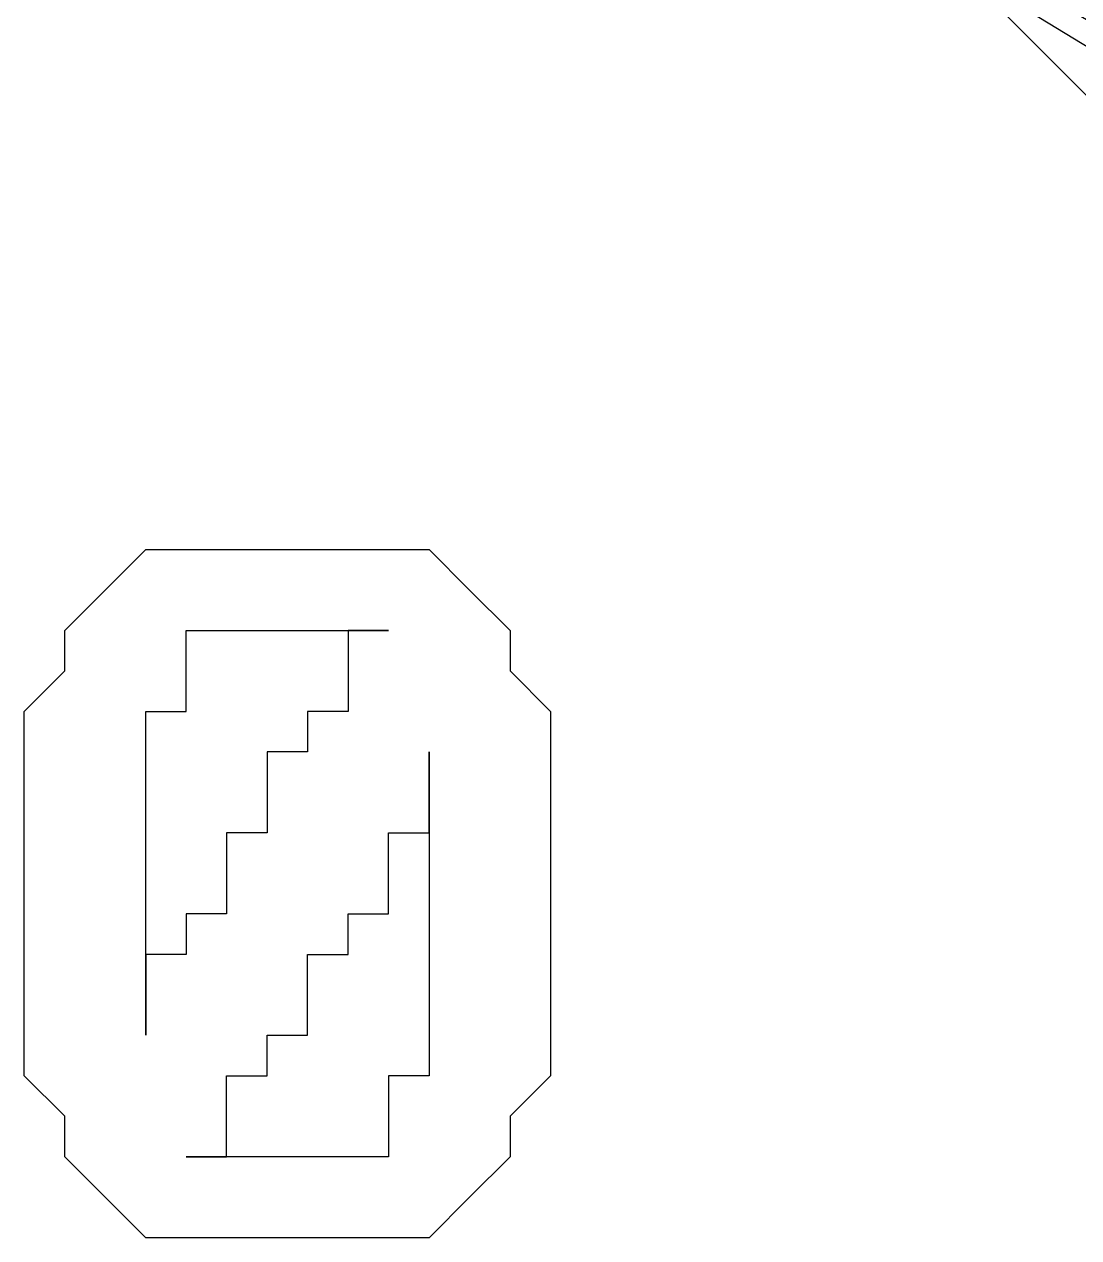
# Model space of a CAD drawing. Extents: x -130 to 140, y -1310 to 20.
# Drawn here: x 0 to 13.03, y -85 to -70.01 of the extents above; entities that cross this region are included whole.
import ezdxf

# ---------------------------------------------------------------- set-up
doc = ezdxf.new("R2010")
doc.units = 0

msp = doc.modelspace()

# ---------------------------------------------------------------- linework, layer by layer
at = {"layer": 'M1_MD'}
msp.add_lwpolyline([(11.575, -68.8958), (17.575, -62.8958), (23.575, -62.8958), (23.575, -75.3458), (17.575, -75.3458), (11.575, -69.3458)], close=True, dxfattribs=at)
at = {"layer": 'M1_Neg'}
msp.add_lwpolyline([(0, -78.5), (0.5, -78), (0.5, -77.5), (1, -77), (1.5, -76.5), (2, -76.5), (2.5, -76.5), (3, -76.5), (3.5, -76.5), (4, -76.5), (4.5, -76.5), (5, -76.5), (5.5, -77), (6, -77.5), (6, -78), (6.5, -78.5), (6.5, -79), (6.5, -79.5), (6.5, -80), (6.5, -80.5), (6.5, -81), (6.5, -81.5), (6.5, -82), (6.5, -82.5), (6.5, -83), (6, -83.5), (6, -84), (5.5, -84.5), (5, -85), (4.5, -85), (4, -85), (3.5, -85), (3, -85), (2.5, -85), (2, -85), (1.5, -85), (1, -84.5), (0.5, -84), (0.5, -83.5), (0, -83), (0, -82.5), (0, -82), (0, -81.5), (0, -81), (0, -80.5), (0, -80), (0, -79.5), (0, -79), (0, -78.5)], close=True, dxfattribs=at)
at = {"layer": 'M1_Pos_ind'}
for points in [[(1.5, -78.5), (2, -78.5), (2, -78), (2, -77.5), (2.5, -77.5), (3, -77.5), (3.5, -77.5), (4, -77.5), (4.5, -77.5), (4, -77.5), (4, -78), (4, -78.5), (3.5, -78.5), (3.5, -79), (3, -79), (3, -79.5), (3, -80), (2.5, -80), (2.5, -80.5), (2.5, -81), (2, -81), (2, -81.5), (1.5, -81.5), (1.5, -82), (1.5, -82.5), (1.5, -82), (1.5, -81.5), (1.5, -81), (1.5, -80.5), (1.5, -80), (1.5, -79.5), (1.5, -79), (1.5, -78.5)], [(2, -84), (2.5, -84), (2.5, -83.5), (2.5, -83), (3, -83), (3, -82.5), (3.5, -82.5), (3.5, -82), (3.5, -81.5), (4, -81.5), (4, -81), (4.5, -81), (4.5, -80.5), (4.5, -80), (5, -80), (5, -79.5), (5, -79), (5, -79.5), (5, -80), (5, -80.5), (5, -81), (5, -81.5), (5, -82), (5, -82.5), (5, -83), (4.5, -83), (4.5, -83.5), (4.5, -84), (4, -84), (3.5, -84), (3, -84), (2.5, -84), (2, -84)]]:
    msp.add_lwpolyline(points, close=True, dxfattribs=at)
at = {"layer": 'metal'}
msp.add_lwpolyline([(11.575, -69.3458), (11.575, -68.8958), (11.725, -68.8958), (11.725, -69.1208), (21.075, -74.6708), (21.075, -75.1208)], close=True, dxfattribs=at)

doc.saveas('drawing.dxf')
